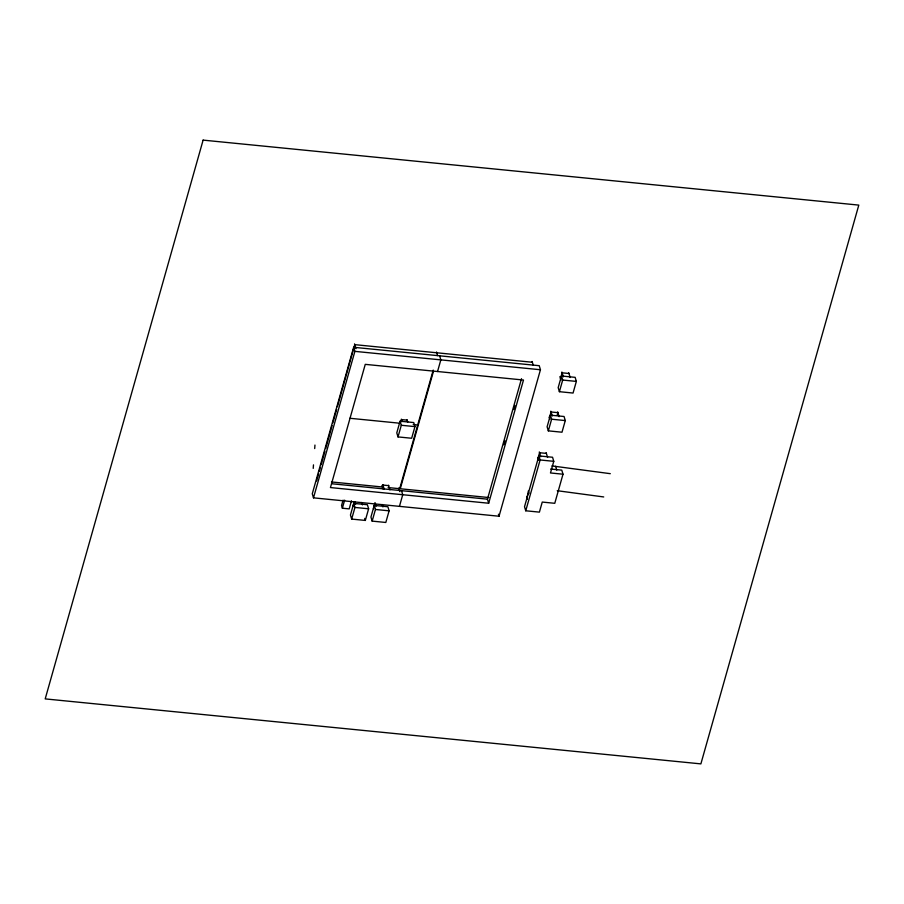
<?xml version="1.0" encoding="UTF-8"?>
<svg xmlns="http://www.w3.org/2000/svg" width="904" height="904" viewBox="0 0 904 904"><rect width="100%" height="100%" fill="white"/><g stroke="black" fill="none" stroke-linecap="round" stroke-linejoin="round"><path stroke-width="1.36" d="M313.225 468.385L313.485 464.871M314.694 448.565L314.954 445.062M352.944 506.624L354.21 501.799M373.431 508.658L375.013 502.635L376.098 506.251M316.603 480.917L318.49 474.171M319.248 471.47L320.389 467.424M321.135 464.724L324.92 451.232M325.677 448.531L332.096 425.603M332.853 422.902L336.627 409.41M337.384 406.71L354.763 344.65L532.354 362.255M353.667 347.294L312.276 493.787L313.496 497.844L499.042 516.229L540.445 369.747L539.225 365.691L353.667 347.294L354.888 351.362L313.496 497.844M343.079 500.127L341.554 505.494L342.367 508.206L349.204 508.884L351.475 500.816M342.367 508.206L344.65 500.149M353.735 503.381L350.447 515.02L351.667 519.077L365.329 520.433L368.617 508.794L367.397 504.726L353.735 503.381L354.956 507.438L351.667 519.077M374.233 505.404L370.945 517.054L372.154 521.111L385.816 522.467L389.104 510.828L387.895 506.76L374.233 505.404L375.454 509.472L372.154 521.111M400.076 421.207L396.788 432.846L398.009 436.914L411.659 438.259L414.959 426.62L413.738 422.563L400.076 421.207L401.297 425.264L398.009 436.914M400.788 422.01L401.478 419.58L407.162 420.145M398.924 488.635L399.884 488.047L433.219 370.075M399.5 488.691L400.449 488.103L433.434 371.386M399.444 506.364L402.732 494.725L401.512 490.657M437.547 371.521L440.836 359.871L439.615 355.814M488.68 503.234L523.495 380.03L365.261 364.357L330.446 487.561L488.68 503.234L487.459 499.177L521.506 378.686M503.777 444.745L504.929 440.677M513.732 409.535L514.873 405.467M526.84 497.708L528.478 491.889M537.903 458.543L539.552 452.723L546.378 453.401M549.417 417.795L551.067 411.975L557.892 412.653L557.237 414.981M560.491 378.629L562.13 372.81L568.966 373.488M563 474.204L550.479 472.961L553.768 461.322L552.547 457.254L538.886 455.91L524.523 506.715L525.744 510.783L539.405 512.127L542.253 502.07L554.773 503.302L563 474.204L561.779 470.136L550.649 469.04M550.4 415.162L547.112 426.801L548.332 430.858L561.994 432.214L565.282 420.575L564.062 416.507L550.4 415.162L551.621 419.219L548.332 430.858M561.474 375.985L558.186 387.635L559.395 391.692L573.057 393.048L576.345 381.409L575.136 377.341L561.474 375.985L562.695 380.053L559.395 391.692M525.744 510.783L540.106 459.966L538.886 455.91M354.888 351.362L540.445 369.747M562.695 380.053L576.345 381.409M551.621 419.219L565.282 420.575M349.848 418.269L398.63 423.106M413.23 424.552L418.269 425.049M401.297 425.264L414.959 426.62M540.106 459.966L553.768 461.322M551.948 465.922L610.29 473.673M388.663 485.629L382.968 485.064L382.415 486.996L331.486 481.956M388.11 487.561L488.861 497.55M332.005 483.776L487.459 499.177M354.956 507.438L368.617 508.794M375.454 509.472L389.104 510.828M557.248 490.714L603.714 496.951M568.729 372.697L570.175 377.51M561.892 372.019L563.339 376.832M559.892 376.629L560.977 380.245M557.655 411.862L559.101 416.676M550.83 411.184L552.276 415.998M549.18 417.004L549.903 419.411M532.117 361.464L533.202 365.08M555.61 466.283L556.774 470.136M546.14 452.61L547.587 457.424M539.315 451.932L540.761 456.746M537.665 457.752L538.388 460.159M528.241 491.098L528.964 493.505M526.603 496.917L527.326 499.324M498.432 514.207L499.042 516.229M436.496 351.984L437.57 355.6M407.049 419.761L407.749 422.078M401.353 419.196L402.054 421.513M398.743 488.036L399.828 491.652M354.526 343.859L355.973 348.684M388.539 485.233L389.94 489.878M382.855 484.68L384.245 489.313M381.951 485.459L383.002 488.94M382.211 504.522L382.934 506.929M361.724 502.488L362.436 504.895M364.719 518.399L365.329 520.433M354.888 501.81L355.611 504.217M203.117 140.12L45.2 698.894L700.882 763.88L858.8 205.106L203.117 140.12"/></g></svg>
